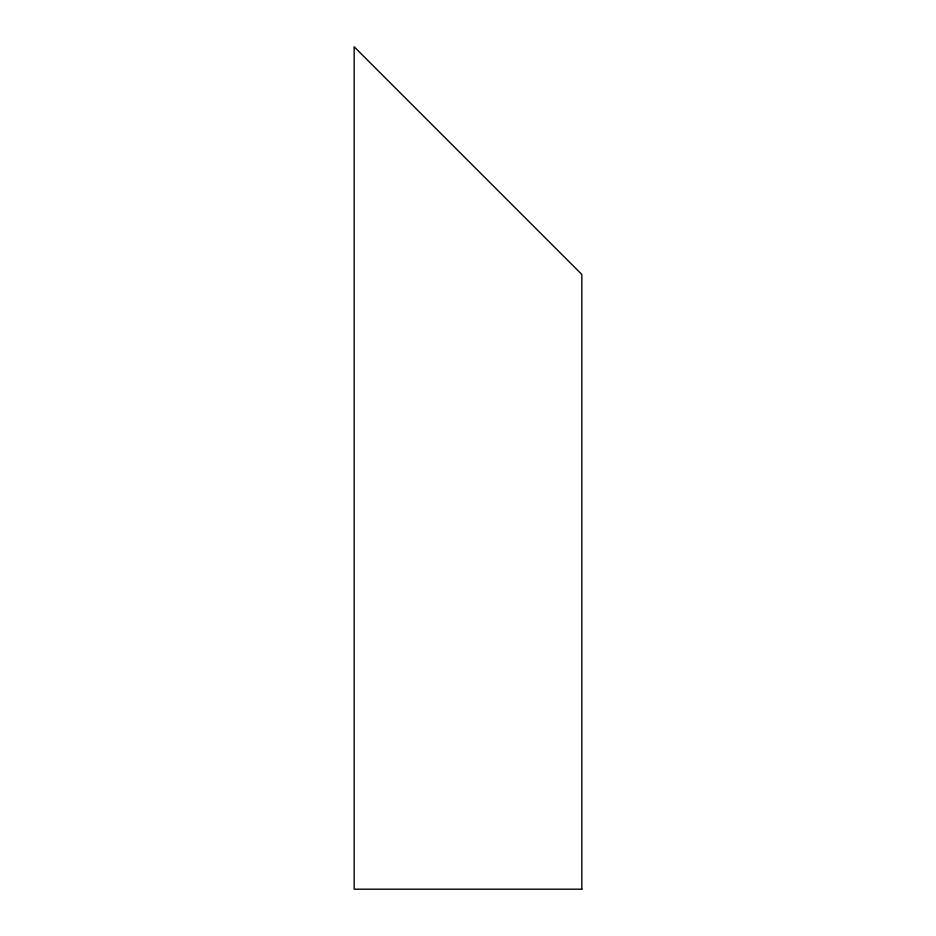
<?xml version="1.0" encoding="UTF-8"?>
<svg xmlns="http://www.w3.org/2000/svg" width="936" height="936" viewBox="0 0 936 936"><rect width="100%" height="100%" fill="white"/><g stroke="black" fill="none" stroke-linecap="round" stroke-linejoin="round"><path stroke-width="1.4" d="M581.841 889.2L354.159 889.2L354.159 46.8L581.841 274.47L581.841 889.2"/></g></svg>
